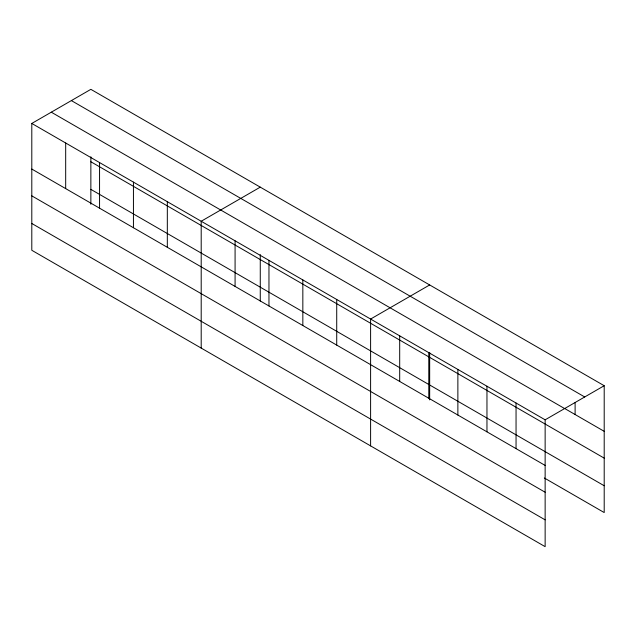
<?xml version="1.0" encoding="UTF-8"?>
<svg xmlns="http://www.w3.org/2000/svg" width="636" height="636" viewBox="0 0 636 636"><rect width="100%" height="100%" fill="white"/><g stroke="black" fill="none" stroke-linecap="round" stroke-linejoin="round"><path stroke-width="0.95" d="M90.861 204.267L90.861 156.798M545.139 492.232L545.139 419.816L31.8 123.448L31.8 250.282L545.139 546.658L545.139 492.232L31.8 195.864M544.313 477.978L604.2 512.552L604.2 385.718L90.861 89.342L31.8 123.448M260.267 187.143L201.199 221.249L201.199 348.091M429.666 284.952L370.605 319.049L370.605 445.892M545.139 419.816L604.2 385.718M71.375 100.599L584.707 396.967M51.293 112.19L564.625 408.558M564.848 408.606L604.2 431.327M90.861 161.759L604.2 458.135M90.861 189.377L604.2 485.753M31.8 169.057L545.139 465.425M31.8 223.482L545.139 519.851M575.111 402.636L575.111 414.529M516.05 403.017L516.05 448.634M486.961 386.227L486.961 431.836M457.872 369.429L457.872 415.046M429.666 352.4L429.666 399.877M428.783 352.638L428.783 398.247M399.694 335.84L399.694 381.457M336.722 299.492L336.722 345.102M302.839 279.927L302.839 325.537M268.964 260.37L268.964 305.98M260.267 254.599L260.267 301.082M235.082 240.805L235.082 286.415M167.324 201.684L167.324 247.293M133.441 182.127L133.441 227.736M99.558 162.562L99.558 208.179M65.683 143.005L65.683 188.614"/></g></svg>
